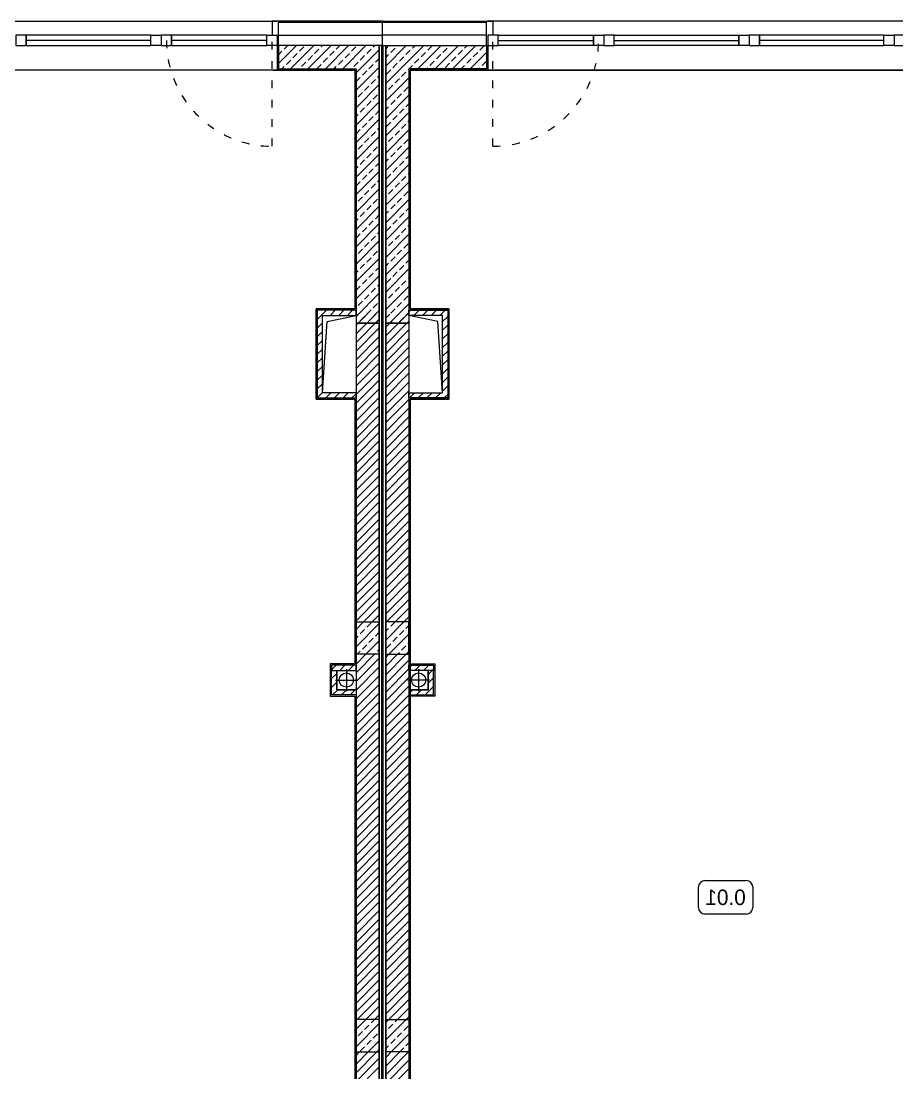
# Model space of a CAD drawing. Header units: millimetres. Extents: x 1780 to 154263, y -7240 to 17216.
# Drawn here: x 98697 to 99375, y 3491 to 4306 of the extents above; entities that cross this region are included whole.
import ezdxf
from ezdxf.enums import TextEntityAlignment as Align

# ---------------------------------------------------------------- set-up
doc = ezdxf.new("R2010")
doc.units = ezdxf.units.MM
doc.linetypes.add('ACAD_ISO03W100', pattern=[30, 12, -18])
for name, color, linetype, lineweight in [('2d_SX_gruba przekroje', 90, 'Continuous', 20), ('2d_SX_instalacje szkic - kanalizacja sanitarna', 44, 'Continuous', 5), ('2d_SX_oznaczenia', 40, 'Continuous', 0), ('2d_SX_przebicia', 96, 'Continuous', 13), ('2d_SX_stolarka okienna', 5, 'Continuous', 5), ('2d_SX_szraf', 251, 'Continuous', 0), ('2d_SX_warstwy', 181, 'Continuous', 9), ('2d_SX_widok', 10, 'Continuous', 9)]:
    doc.layers.add(name, color=color, linetype=linetype, lineweight=lineweight)
doc.layers.add('2d_SX_powierzchnia', color=251, linetype='Continuous', plot=False)
doc.layers.add('2d_SX_rewizja 18 września', color=210, linetype='Continuous')
doc.styles.add('superhelix light', font='')
doc.styles.get('superhelix light').set_extended_font_data('Bahnschrift Light')
doc.linetypes.add('ZIGZAG', pattern='A,0.00254,-5.08,[131,ltypeshp.shx,S=5.08,R=0,X=-5.08,Y=0],-10.16,[131,ltypeshp.shx,S=5.08,R=180,X=5.08,Y=0],-5.08', length=20.32254)

# ---------------------------------------------------------------- blocks, each defined once
blk = doc.blocks.new('PDKLD 1 A')
at = {"layer": '2d_SX_gruba przekroje', "color": 8}
for p, q in [((77040.02, -13485.96), (77036.02, -13485.96)), ((77036.02, -13485.96), (77036.02, -13496.96)), ((77100.02, -13485.96), (77040.02, -13485.96)), ((77121.52, -13485.96), (77100.02, -13485.96)), ((77121.52, -13485.96), (77143.02, -13485.96)), ((77143.02, -13485.96), (77203.02, -13485.96)), ((77203.02, -13485.96), (77207.02, -13485.96)), ((77207.02, -13485.96), (77207.02, -13496.96)), ((77036.02, -13496.96), (77040.02, -13496.96)), ((77040.02, -13496.96), (77040.02, -13523.96)), ((77207.02, -13496.96), (77203.02, -13496.96)), ((77203.02, -13496.96), (77203.02, -13523.96)), ((77040.02, -13523.96), (77036.94, -13523.96)), ((77036.94, -13523.96), (77100.02, -13523.96)), ((77100.02, -13523.96), (77100.02, -13708.96)), ((77206.09, -13523.96), (77143.02, -13523.96)), ((77143.02, -13523.96), (77143.02, -13708.96)), ((77203.02, -13523.96), (77206.09, -13523.96)), ((77070.02, -13778.96), (77070.02, -13708.96)), ((77070.02, -13708.96), (77100.02, -13708.96)), ((77070.02, -13772.96), (77070.02, -13708.96)), ((77070.02, -13708.96), (77100.02, -13708.96)), ((77100.02, -13708.96), (77070.02, -13708.96)), ((77070.02, -13708.96), (77070.02, -13778.96)), ((77173.02, -13708.96), (77143.02, -13708.96)), ((77173.02, -13708.96), (77143.02, -13708.96)), ((77143.02, -13708.96), (77173.02, -13708.96)), ((77173.02, -13778.96), (77173.02, -13708.96)), ((77173.02, -13772.96), (77173.02, -13708.96)), ((77173.02, -13708.96), (77173.02, -13778.96)), ((77070.02, -13778.96), (77100.02, -13778.96)), ((77070.02, -13778.96), (77100.02, -13778.96)), ((77100.02, -13778.96), (77100.02, -13983.96)), ((77173.02, -13778.96), (77143.02, -13778.96)), ((77173.02, -13778.96), (77143.02, -13778.96)), ((77143.02, -13778.96), (77143.02, -13983.96)), ((77100.02, -13983.96), (77081.02, -13983.96)), ((77081.02, -13983.96), (77081.02, -13989.96)), ((77081.02, -13989.96), (77081.02, -14008.96)), ((77143.02, -13983.96), (77162.02, -13983.96)), ((77162.02, -13983.96), (77162.02, -13989.96)), ((77162.02, -13989.96), (77162.02, -14008.96)), ((77081.02, -14002.96), (77081.02, -14008.96)), ((77162.02, -14002.96), (77162.02, -14008.96)), ((77081.02, -14008.96), (77100.02, -14008.96)), ((77081.02, -14008.96), (77100.02, -14008.96)), ((77100.02, -14008.96), (77100.02, -14238.96)), ((77162.02, -14008.96), (77143.02, -14008.96)), ((77143.02, -14008.96), (77143.02, -14238.96)), ((77162.02, -14008.96), (77143.02, -14008.96)), ((77100.02, -14238.96), (77100.02, -14238.96)), ((77100.02, -14238.96), (77100.02, -14281.96)), ((77143.02, -14238.96), (77143.02, -14238.96)), ((77143.02, -14238.96), (77143.02, -14281.96)), ((77100.02, -14281.96), (77100.02, -14281.96)), ((77100.02, -14281.96), (77100.02, -14687.96)), ((77143.02, -14281.96), (77143.02, -14281.96)), ((77143.02, -14281.96), (77143.02, -14687.96))]:
    blk.add_line(p, q, dxfattribs=at)
at = {"layer": '2d_SX_instalacje szkic - kanalizacja sanitarna', "color": 8}
for p, q in [((77093.52, -13987.96), (77093.52, -14004.96)), ((77149.52, -13987.96), (77149.52, -14004.96)), ((77085.02, -13996.46), (77102.02, -13996.46)), ((77158.02, -13996.46), (77141.02, -13996.46))]:
    blk.add_line(p, q, dxfattribs=at)
for centre in [(77093.52, -13996.46), (77149.52, -13996.46)]:
    blk.add_circle(centre, 5.5, dxfattribs=at)
at = {"layer": '2d_SX_oznaczenia', "color": 8}
for p, q in [((77371.29, -14151.75), (77403.29, -14151.75)), ((77366.29, -14172.75), (77366.29, -14156.75)), ((77408.29, -14156.75), (77408.29, -14172.75)), ((77403.29, -14177.75), (77371.29, -14177.75))]:
    blk.add_line(p, q, dxfattribs=at)
for centre, start, end in [((77371.29, -14156.75), 90, 180), ((77403.29, -14156.75), 0, 90), ((77371.29, -14172.75), 180, 270), ((77403.29, -14172.75), 270, 0)]:
    blk.add_arc(centre, 5, start, end, dxfattribs=at)
at = {"layer": '2d_SX_powierzchnia', "color": 8}
for p, q in [((77143.02, -13708.96), (77143.02, -13523.96)), ((77143.02, -13523.96), (77668.02, -13523.96)), ((77173.02, -13708.96), (77143.02, -13708.96)), ((77173.02, -13778.96), (77173.02, -13708.96)), ((77143.02, -14281.96), (77143.02, -13778.96)), ((77143.02, -13778.96), (77173.02, -13778.96)), ((77143.02, -14687.96), (77143.02, -14281.96)), ((77143.02, -14281.96), (77143.02, -14281.96))]:
    blk.add_line(p, q, dxfattribs=at)
at = {"layer": '2d_SX_przebicia', "color": 8}
for p, q in [((77075.02, -13713.96), (77101.02, -13713.96)), ((77075.02, -13773.96), (77075.02, -13713.96)), ((77078.72, -13718.61), (77101.02, -13713.96)), ((77101.02, -13713.96), (77101.02, -13773.96)), ((77164.31, -13718.61), (77142.02, -13713.96)), ((77168.02, -13713.96), (77142.02, -13713.96)), ((77142.02, -13713.96), (77142.02, -13773.96)), ((77168.02, -13773.96), (77168.02, -13713.96)), ((77075.02, -13773.96), (77078.72, -13718.61)), ((77168.02, -13773.96), (77164.31, -13718.61)), ((77101.02, -13773.96), (77075.02, -13773.96)), ((77142.02, -13773.96), (77168.02, -13773.96)), ((77086.02, -13988.96), (77101.02, -13988.96)), ((77086.02, -14003.96), (77086.02, -13988.96)), ((77101.02, -13988.96), (77101.02, -14003.96)), ((77157.02, -13988.96), (77142.02, -13988.96)), ((77142.02, -13988.96), (77142.02, -14003.96)), ((77157.02, -14003.96), (77157.02, -13988.96)), ((77101.02, -14003.96), (77086.02, -14003.96)), ((77142.02, -14003.96), (77157.02, -14003.96))]:
    blk.add_line(p, q, dxfattribs=at)
at = {"layer": '2d_SX_stolarka okienna', "color": 8, "linetype": 'ACAD_ISO03W100', "ltscale": 0.5}
for p, q in [((77036.02, -13582.96), (77036.02, -13500.96)), ((77207.02, -13582.96), (77207.02, -13500.96))]:
    blk.add_line(p, q, dxfattribs=at)
at = {"layer": '2d_SX_stolarka okienna', "color": 8}
for points in [[(76837.52, -13504.96), (76845.52, -13504.96), (76845.52, -13496.96), (76837.52, -13496.96), (76837.52, -13504.96)], [(76942.02, -13504.96), (76942.02, -13496.96), (76845.52, -13496.96), (76845.52, -13504.96)], [(76950.02, -13504.96), (76942.02, -13504.96), (76942.02, -13496.96), (76950.02, -13496.96), (76950.02, -13504.96)], [(76950.02, -13504.96), (76958.02, -13504.96), (76958.02, -13496.96), (76950.02, -13496.96), (76950.02, -13504.96)], [(77032.02, -13504.96), (77032.02, -13496.96), (76958.02, -13496.96), (76958.02, -13504.96)], [(77040.02, -13504.96), (77032.02, -13504.96), (77032.02, -13496.96), (77040.02, -13496.96), (77040.02, -13504.96)], [(77203.02, -13504.96), (77211.02, -13504.96), (77211.02, -13496.96), (77203.02, -13496.96), (77203.02, -13504.96)], [(77211.02, -13504.96), (77211.02, -13496.96), (77285.02, -13496.96), (77285.02, -13504.96)], [(77293.02, -13504.96), (77285.02, -13504.96), (77285.02, -13496.96), (77293.02, -13496.96), (77293.02, -13504.96)], [(77293.02, -13504.96), (77301.02, -13504.96), (77301.02, -13496.96), (77293.02, -13496.96), (77293.02, -13504.96)], [(77301.02, -13504.96), (77301.02, -13496.96), (77397.52, -13496.96), (77397.52, -13504.96)], [(77405.52, -13504.96), (77397.52, -13504.96), (77397.52, -13496.96), (77405.52, -13496.96), (77405.52, -13504.96)], [(77405.52, -13504.96), (77413.52, -13504.96), (77413.52, -13496.96), (77405.52, -13496.96), (77405.52, -13504.96)], [(77510.02, -13504.96), (77510.02, -13496.96), (77413.52, -13496.96), (77413.52, -13504.96)], [(77518.02, -13504.96), (77510.02, -13504.96), (77510.02, -13496.96), (77518.02, -13496.96), (77518.02, -13504.96)], [(77518.02, -13504.96), (77526.02, -13504.96), (77526.02, -13496.96), (77518.02, -13496.96), (77518.02, -13504.96)]]:
    blk.add_lwpolyline(points, close=True, dxfattribs=at)
for points in [[(76942.02, -13500.96), (76845.52, -13500.96)], [(77032.02, -13500.96), (76958.02, -13500.96)], [(77211.02, -13500.96), (77285.02, -13500.96)], [(77301.02, -13500.96), (77397.52, -13500.96)], [(77510.02, -13500.96), (77413.52, -13500.96)]]:
    blk.add_lwpolyline(points, dxfattribs=at)
at = {"layer": '2d_SX_stolarka okienna', "color": 8, "linetype": 'ACAD_ISO03W100', "ltscale": 0.5}
for centre, start, end in [((77036.18, -13500.89), 180.04855, 269.8832), ((77206.85, -13500.89), 270.1168, 359.95145)]:
    blk.add_arc(centre, 82.07, start, end, dxfattribs=at)
at = {"layer": '2d_SX_szraf', "color": 8, "linetype": 'ZIGZAG'}
for p, q in [((77041.02, -13504.96), (77041.02, -13496.96)), ((77041.02, -13496.96), (77121.52, -13496.96)), ((77121.52, -13496.96), (77121.52, -13496.96)), ((77202.02, -13496.96), (77121.52, -13496.96)), ((77121.52, -13496.96), (77121.52, -13496.96)), ((77202.02, -13504.96), (77202.02, -13496.96))]:
    blk.add_line(p, q, dxfattribs=at)
at = {"layer": '2d_SX_szraf', "color": 8, "linetype": 'Continuous'}
for p, q in [((77041.02, -13505.33), (77041.38, -13504.96)), ((77041.02, -13518.8), (77054.85, -13504.96)), ((77041.02, -13512.06), (77043.66, -13509.41)), ((77045.35, -13507.73), (77048.11, -13504.96)), ((77050.32, -13522.96), (77068.32, -13504.96)), ((77057.13, -13509.41), (77060.5, -13506.05)), ((77063.79, -13522.96), (77081.79, -13504.96)), ((77068.92, -13511.1), (77072.29, -13507.73)), ((77073.97, -13506.05), (77075.06, -13504.96)), ((77077.26, -13522.96), (77095.26, -13504.96)), ((77080.71, -13512.78), (77084.08, -13509.41)), ((77085.76, -13507.73), (77088.53, -13504.96)), ((77090.73, -13522.96), (77108.73, -13504.96)), ((77097.55, -13509.41), (77100.91, -13506.05)), ((77101.02, -13526.15), (77119.02, -13508.15)), ((77109.33, -13511.1), (77112.7, -13507.73)), ((77114.38, -13506.05), (77115.47, -13504.96)), ((77124.02, -13507.45), (77126.51, -13504.96)), ((77124.02, -13520.93), (77139.98, -13504.96)), ((77124.02, -13534.4), (77153.45, -13504.96)), ((77127.91, -13510.3), (77131.27, -13506.93)), ((77132.96, -13505.25), (77133.24, -13504.96)), ((77139.69, -13511.98), (77143.06, -13508.62)), ((77144.74, -13506.93), (77146.71, -13504.96)), ((77148.92, -13522.96), (77166.92, -13504.96)), ((77151.48, -13513.67), (77154.85, -13510.3)), ((77156.53, -13508.62), (77159.9, -13505.25)), ((77162.39, -13522.96), (77180.39, -13504.96)), ((77168.32, -13510.3), (77171.68, -13506.93)), ((77173.37, -13505.25), (77173.65, -13504.96)), ((77175.86, -13522.96), (77193.86, -13504.96)), ((77180.1, -13511.98), (77183.47, -13508.62)), ((77185.15, -13506.93), (77187.12, -13504.96)), ((77189.33, -13522.96), (77202.02, -13510.28)), ((77191.89, -13513.67), (77195.26, -13510.3)), ((77196.94, -13508.62), (77200.31, -13505.25)), ((77047.03, -13519.52), (77050.4, -13516.15)), ((77052.08, -13514.47), (77055.45, -13511.1)), ((77058.82, -13521.2), (77062.19, -13517.83)), ((77063.87, -13516.15), (77067.24, -13512.78)), ((77075.66, -13517.83), (77079.02, -13514.47)), ((77087.44, -13519.52), (77090.81, -13516.15)), ((77092.49, -13514.47), (77095.86, -13511.1)), ((77099.23, -13521.2), (77102.6, -13517.83)), ((77104.28, -13516.15), (77107.65, -13512.78)), ((77116.07, -13517.83), (77119.02, -13514.89)), ((77124.02, -13514.19), (77126.22, -13511.98)), ((77134.64, -13517.04), (77138.01, -13513.67)), ((77146.43, -13518.72), (77149.79, -13515.35)), ((77158.21, -13520.4), (77161.58, -13517.04)), ((77163.27, -13515.35), (77166.63, -13511.98)), ((77175.05, -13517.04), (77178.42, -13513.67)), ((77186.84, -13518.72), (77190.21, -13515.35)), ((77198.62, -13520.4), (77201.99, -13517.04)), ((77043.59, -13522.96), (77045.35, -13521.2)), ((77057.06, -13522.96), (77057.13, -13522.89)), ((77070.61, -13522.89), (77073.97, -13519.52)), ((77084, -13522.96), (77085.76, -13521.2)), ((77097.47, -13522.96), (77097.55, -13522.89)), ((77101.02, -13539.62), (77119.02, -13521.62)), ((77105.96, -13527.94), (77109.33, -13524.57)), ((77111.02, -13522.89), (77114.38, -13519.52)), ((77124.54, -13527.14), (77127.91, -13523.77)), ((77129.59, -13522.09), (77132.96, -13518.72)), ((77136.32, -13528.82), (77139.69, -13525.45)), ((77141.38, -13523.77), (77142.02, -13523.13)), ((77142.18, -13522.96), (77144.74, -13520.4)), ((77155.65, -13522.96), (77156.53, -13522.09)), ((77170, -13522.09), (77173.37, -13518.72)), ((77182.59, -13522.96), (77185.15, -13520.4)), ((77196.06, -13522.96), (77196.94, -13522.09)), ((77101.02, -13532.89), (77104.28, -13529.62)), ((77112.7, -13534.67), (77116.07, -13531.3)), ((77117.75, -13529.62), (77119.02, -13528.36)), ((77124.02, -13547.87), (77142.02, -13529.87)), ((77131.27, -13533.87), (77134.64, -13530.51)), ((77101.02, -13553.09), (77119.02, -13535.09)), ((77102.6, -13544.77), (77105.96, -13541.41)), ((77107.65, -13539.72), (77111.02, -13536.36)), ((77124.02, -13541.13), (77124.54, -13540.61)), ((77126.22, -13538.92), (77129.59, -13535.56)), ((77132.96, -13545.66), (77136.32, -13542.29)), ((77138.01, -13540.61), (77141.38, -13537.24)), ((77101.02, -13566.56), (77119.02, -13548.56)), ((77109.33, -13551.51), (77112.7, -13548.14)), ((77114.38, -13546.46), (77117.75, -13543.09)), ((77124.02, -13561.34), (77142.02, -13543.34)), ((77127.91, -13550.71), (77131.27, -13547.34)), ((77139.69, -13552.4), (77142.02, -13550.07)), ((77101.02, -13559.83), (77102.6, -13558.24)), ((77104.28, -13556.56), (77107.65, -13553.19)), ((77116.07, -13558.24), (77119.02, -13555.3)), ((77124.02, -13554.6), (77126.22, -13552.4)), ((77124.02, -13574.81), (77142.02, -13556.81)), ((77129.59, -13562.5), (77132.96, -13559.13)), ((77134.64, -13557.45), (77138.01, -13554.08)), ((77101.02, -13580.03), (77119.02, -13562.03)), ((77105.96, -13568.35), (77109.33, -13564.98)), ((77111.02, -13563.3), (77114.38, -13559.93)), ((77124.54, -13567.55), (77127.91, -13564.18)), ((77136.32, -13569.23), (77139.69, -13565.87)), ((77141.38, -13564.18), (77142.02, -13563.54)), ((77101.02, -13573.3), (77104.28, -13570.03)), ((77101.02, -13593.5), (77119.02, -13575.5)), ((77112.7, -13575.08), (77116.07, -13571.72)), ((77117.75, -13570.03), (77119.02, -13568.77)), ((77124.02, -13588.28), (77142.02, -13570.28)), ((77131.27, -13574.28), (77134.64, -13570.92)), ((77102.6, -13585.19), (77105.96, -13581.82)), ((77107.65, -13580.13), (77111.02, -13576.77)), ((77114.38, -13586.87), (77117.75, -13583.5)), ((77124.02, -13581.54), (77124.54, -13581.02)), ((77124.02, -13601.75), (77142.02, -13583.75)), ((77126.22, -13579.34), (77129.59, -13575.97)), ((77132.96, -13586.07), (77136.32, -13582.7)), ((77138.01, -13581.02), (77141.38, -13577.65)), ((77101.02, -13606.97), (77119.02, -13588.97)), ((77109.33, -13591.92), (77112.7, -13588.55)), ((77127.91, -13591.12), (77131.27, -13587.75)), ((77139.69, -13592.81), (77142.02, -13590.48)), ((77101.02, -13600.24), (77102.6, -13598.66)), ((77104.28, -13596.97), (77107.65, -13593.6)), ((77116.07, -13598.66), (77119.02, -13595.71)), ((77124.02, -13595.01), (77126.22, -13592.81)), ((77124.02, -13615.22), (77142.02, -13597.22)), ((77129.59, -13602.91), (77132.96, -13599.54)), ((77134.64, -13597.86), (77138.01, -13594.49)), ((77101.02, -13620.44), (77119.02, -13602.44)), ((77105.96, -13608.76), (77109.33, -13605.39)), ((77111.02, -13603.71), (77114.38, -13600.34)), ((77124.54, -13607.96), (77127.91, -13604.59)), ((77136.32, -13609.64), (77139.69, -13606.28)), ((77141.38, -13604.59), (77142.02, -13603.95)), ((77101.02, -13613.71), (77104.28, -13610.44)), ((77101.02, -13633.91), (77119.02, -13615.91)), ((77112.7, -13615.49), (77116.07, -13612.13)), ((77117.75, -13610.44), (77119.02, -13609.18)), ((77124.02, -13628.69), (77142.02, -13610.69)), ((77126.22, -13619.75), (77129.59, -13616.38)), ((77131.27, -13614.7), (77134.64, -13611.33)), ((77102.6, -13625.6), (77105.96, -13622.23)), ((77107.65, -13620.55), (77111.02, -13617.18)), ((77114.38, -13627.28), (77117.75, -13623.91)), ((77124.02, -13621.95), (77124.54, -13621.43)), ((77124.02, -13642.16), (77142.02, -13624.16)), ((77132.96, -13626.48), (77136.32, -13623.11)), ((77138.01, -13621.43), (77141.38, -13618.06)), ((77101.02, -13647.38), (77119.02, -13629.38)), ((77109.33, -13632.33), (77112.7, -13628.96)), ((77127.91, -13631.53), (77131.27, -13628.17)), ((77139.69, -13633.22), (77142.02, -13630.89)), ((77101.02, -13640.65), (77102.6, -13639.07)), ((77104.28, -13637.38), (77107.65, -13634.02)), ((77111.02, -13644.12), (77114.38, -13640.75)), ((77116.07, -13639.07), (77119.02, -13636.12)), ((77124.02, -13635.42), (77126.22, -13633.22)), ((77124.02, -13655.63), (77142.02, -13637.63)), ((77129.59, -13643.32), (77132.96, -13639.95)), ((77134.64, -13638.27), (77138.01, -13634.9)), ((77101.02, -13660.85), (77119.02, -13642.85)), ((77105.96, -13649.17), (77109.33, -13645.8)), ((77124.54, -13648.37), (77127.91, -13645)), ((77136.32, -13650.06), (77139.69, -13646.69)), ((77141.38, -13645), (77142.02, -13644.36)), ((77101.02, -13654.12), (77104.28, -13650.85)), ((77101.02, -13674.32), (77119.02, -13656.32)), ((77112.7, -13655.91), (77116.07, -13652.54)), ((77117.75, -13650.85), (77119.02, -13649.59)), ((77124.02, -13669.1), (77142.02, -13651.1)), ((77126.22, -13660.16), (77129.59, -13656.79)), ((77131.27, -13655.11), (77134.64, -13651.74)), ((77102.6, -13666.01), (77105.96, -13662.64)), ((77107.65, -13660.96), (77111.02, -13657.59)), ((77114.38, -13667.69), (77117.75, -13664.32)), ((77124.02, -13662.36), (77124.54, -13661.84)), ((77124.02, -13682.57), (77142.02, -13664.57)), ((77132.96, -13666.89), (77136.32, -13663.53)), ((77138.01, -13661.84), (77141.38, -13658.47)), ((77101.02, -13687.8), (77119.02, -13669.8)), ((77109.33, -13672.74), (77112.7, -13669.38)), ((77127.91, -13671.94), (77131.27, -13668.58)), ((77139.69, -13673.63), (77142.02, -13671.3)), ((77101.02, -13681.06), (77102.6, -13679.48)), ((77104.28, -13677.79), (77107.65, -13674.43)), ((77111.02, -13684.53), (77114.38, -13681.16)), ((77116.07, -13679.48), (77119.02, -13676.53)), ((77124.02, -13675.83), (77126.22, -13673.63)), ((77124.02, -13696.04), (77142.02, -13678.04)), ((77129.59, -13683.73), (77132.96, -13680.36)), ((77134.64, -13678.68), (77138.01, -13675.31)), ((77101.02, -13701.27), (77119.02, -13683.27)), ((77105.96, -13689.58), (77109.33, -13686.21)), ((77124.54, -13688.78), (77127.91, -13685.42)), ((77136.32, -13690.47), (77139.69, -13687.1)), ((77141.38, -13685.42), (77142.02, -13684.78)), ((77101.02, -13694.53), (77104.28, -13691.26)), ((77101.02, -13714.74), (77119.02, -13696.74)), ((77112.7, -13696.32), (77116.07, -13692.95)), ((77117.75, -13691.26), (77119.02, -13690)), ((77124.02, -13709.51), (77142.02, -13691.51)), ((77126.22, -13700.57), (77129.59, -13697.2)), ((77131.27, -13695.52), (77134.64, -13692.15)), ((77102.6, -13706.42), (77105.96, -13703.05)), ((77107.65, -13701.37), (77111.02, -13698)), ((77114.38, -13708.1), (77117.75, -13704.74)), ((77124.02, -13702.78), (77124.54, -13702.25)), ((77127.03, -13719.96), (77142.02, -13704.98)), ((77132.96, -13707.3), (77136.32, -13703.94)), ((77138.01, -13702.25), (77141.38, -13698.89)), ((77071.02, -13710.38), (77071.44, -13709.96)), ((77071.02, -13717.12), (77078.17, -13709.96)), ((77080.91, -13713.96), (77084.91, -13709.96)), ((77087.64, -13713.96), (77091.64, -13709.96)), ((77094.38, -13713.96), (77098.38, -13709.96)), ((77101.02, -13714.74), (77102.79, -13712.96)), ((77101.02, -13721.47), (77109.52, -13712.96)), ((77101.02, -13728.21), (77116.26, -13712.96)), ((77109.26, -13719.96), (77119.02, -13710.21)), ((77109.33, -13713.15), (77112.7, -13709.79)), ((77124.02, -13716.25), (77127.3, -13712.96)), ((77124.02, -13722.98), (77134.03, -13712.96)), ((77124.02, -13729.72), (77140.77, -13712.96)), ((77124.02, -13716.25), (77126.22, -13714.04)), ((77127.91, -13712.36), (77131.27, -13708.99)), ((77139.69, -13714.04), (77142.02, -13711.72)), ((77142.02, -13711.04), (77143.09, -13709.96)), ((77145.83, -13713.96), (77149.83, -13709.96)), ((77152.56, -13713.96), (77156.56, -13709.96)), ((77159.3, -13713.96), (77163.3, -13709.96)), ((77166.03, -13713.96), (77170.03, -13709.96)), ((77071.02, -13723.85), (77075.02, -13719.85)), ((77101.02, -13734.94), (77119.02, -13716.94)), ((77102.52, -13719.96), (77102.6, -13719.89)), ((77104.28, -13718.21), (77107.65, -13714.84)), ((77116.07, -13719.89), (77119.02, -13716.94)), ((77124.02, -13736.45), (77142.02, -13718.45)), ((77134.64, -13719.09), (77138.01, -13715.72)), ((77140.5, -13719.96), (77142.02, -13718.45)), ((77168.02, -13718.72), (77172.02, -13714.72)), ((77168.02, -13725.45), (77172.02, -13721.45)), ((77071.02, -13730.59), (77075.02, -13726.59)), ((77101.02, -13741.68), (77119.02, -13723.68)), ((77101.02, -13748.41), (77119.02, -13730.41)), ((77124.02, -13743.19), (77142.02, -13725.19)), ((77168.02, -13732.19), (77172.02, -13728.19)), ((77071.02, -13737.32), (77075.02, -13733.32)), ((77101.02, -13755.15), (77119.02, -13737.15)), ((77124.02, -13749.92), (77142.02, -13731.92)), ((77168.02, -13738.92), (77172.02, -13734.92)), ((77071.02, -13744.06), (77075.02, -13740.06)), ((77071.02, -13750.8), (77075.02, -13746.8)), ((77101.02, -13761.88), (77119.02, -13743.88)), ((77124.02, -13756.66), (77142.02, -13738.66)), ((77124.02, -13763.39), (77142.02, -13745.39)), ((77168.02, -13745.66), (77172.02, -13741.66)), ((77071.02, -13757.53), (77075.02, -13753.53)), ((77101.02, -13768.62), (77119.02, -13750.62)), ((77124.02, -13770.13), (77142.02, -13752.13)), ((77168.02, -13752.39), (77172.02, -13748.39)), ((77071.02, -13764.27), (77075.02, -13760.27)), ((77101.02, -13775.35), (77119.02, -13757.35)), ((77124.02, -13776.86), (77142.02, -13758.86)), ((77168.02, -13759.13), (77172.02, -13755.13)), ((77168.02, -13765.86), (77172.02, -13761.86)), ((77071.02, -13771), (77075.02, -13767)), ((77101.02, -13782.09), (77119.02, -13764.09)), ((77101.02, -13788.82), (77119.02, -13770.82)), ((77124.02, -13783.6), (77142.02, -13765.6)), ((77168.02, -13772.6), (77172.02, -13768.6)), ((77071.02, -13777.74), (77075.02, -13773.74)), ((77077.52, -13777.96), (77081.52, -13773.96)), ((77084.26, -13777.96), (77088.26, -13773.96)), ((77090.99, -13777.96), (77094.99, -13773.96)), ((77097.73, -13777.96), (77101.02, -13774.68)), ((77101.02, -13795.56), (77119.02, -13777.56)), ((77124.02, -13790.33), (77142.02, -13772.33)), ((77124.02, -13797.07), (77142.02, -13779.07)), ((77142.44, -13777.96), (77146.44, -13773.96)), ((77149.18, -13777.96), (77153.18, -13773.96)), ((77155.91, -13777.96), (77159.91, -13773.96)), ((77162.65, -13777.96), (77166.65, -13773.96)), ((77169.38, -13777.96), (77172.02, -13775.33)), ((77101.02, -13802.29), (77119.02, -13784.29)), ((77124.02, -13803.8), (77142.02, -13785.8)), ((77101.02, -13809.03), (77119.02, -13791.03)), ((77124.02, -13810.54), (77142.02, -13792.54)), ((77101.02, -13815.76), (77119.02, -13797.76)), ((77124.02, -13817.27), (77142.02, -13799.27)), ((77101.02, -13822.5), (77119.02, -13804.5)), ((77101.02, -13829.23), (77119.02, -13811.23)), ((77124.02, -13824.01), (77142.02, -13806.01)), ((77101.02, -13835.97), (77119.02, -13817.97)), ((77124.02, -13830.74), (77142.02, -13812.74)), ((77124.02, -13837.48), (77142.02, -13819.48)), ((77101.02, -13842.7), (77119.02, -13824.7)), ((77124.02, -13844.21), (77142.02, -13826.21)), ((77101.02, -13849.44), (77119.02, -13831.44)), ((77124.02, -13850.95), (77142.02, -13832.95)), ((77101.02, -13856.17), (77119.02, -13838.17)), ((77124.02, -13857.68), (77142.02, -13839.68)), ((77101.02, -13862.91), (77119.02, -13844.91)), ((77101.02, -13869.65), (77119.02, -13851.65)), ((77124.02, -13864.42), (77142.02, -13846.42)), ((77101.02, -13876.38), (77119.02, -13858.38)), ((77124.02, -13871.16), (77142.02, -13853.16)), ((77124.02, -13877.89), (77142.02, -13859.89)), ((77101.02, -13883.12), (77119.02, -13865.12)), ((77124.02, -13884.63), (77142.02, -13866.63)), ((77101.02, -13889.85), (77119.02, -13871.85)), ((77124.02, -13891.36), (77142.02, -13873.36)), ((77101.02, -13896.59), (77119.02, -13878.59)), ((77101.02, -13903.32), (77119.02, -13885.32)), ((77124.02, -13898.1), (77142.02, -13880.1)), ((77101.02, -13910.06), (77119.02, -13892.06)), ((77124.02, -13904.83), (77142.02, -13886.83)), ((77101.02, -13916.79), (77119.02, -13898.79)), ((77124.02, -13911.57), (77142.02, -13893.57)), ((77124.02, -13918.3), (77142.02, -13900.3)), ((77101.02, -13923.53), (77119.02, -13905.53)), ((77124.02, -13925.04), (77142.02, -13907.04)), ((77101.02, -13930.26), (77119.02, -13912.26)), ((77124.02, -13931.77), (77142.02, -13913.77)), ((77101.02, -13937), (77119.02, -13919)), ((77101.02, -13943.73), (77119.02, -13925.73)), ((77124.02, -13938.51), (77142.02, -13920.51)), ((77101.02, -13950.47), (77119.02, -13932.47)), ((77124.02, -13945.24), (77142.02, -13927.24)), ((77124.53, -13951.46), (77142.02, -13933.98)), ((77106.75, -13951.46), (77119.02, -13939.2)), ((77131.26, -13951.46), (77142.02, -13940.71)), ((77113.49, -13951.46), (77119.02, -13945.94)), ((77138, -13951.46), (77142.02, -13947.45)), ((77101.02, -13957.2), (77106.75, -13951.46)), ((77101.02, -13970.67), (77119.02, -13952.67)), ((77104.28, -13960.67), (77107.65, -13957.3)), ((77109.33, -13955.62), (77112.7, -13952.25)), ((77124.02, -13951.98), (77124.53, -13951.46)), ((77124.02, -13965.45), (77138, -13951.46)), ((77124.02, -13958.71), (77126.22, -13956.51)), ((77127.91, -13954.82), (77131.26, -13951.46)), ((77134.64, -13961.56), (77138.01, -13958.19)), ((77139.69, -13956.51), (77142.02, -13954.18)), ((77101.02, -13963.94), (77102.6, -13962.36)), ((77108.7, -13976.46), (77119.02, -13966.14)), ((77111.02, -13967.41), (77114.38, -13964.04)), ((77116.07, -13962.36), (77119.02, -13959.41)), ((77126.47, -13976.46), (77142.02, -13960.92)), ((77129.59, -13966.61), (77132.96, -13963.24)), ((77101.96, -13976.46), (77104.28, -13974.14)), ((77105.96, -13972.46), (77109.33, -13969.09)), ((77117.75, -13974.14), (77119.02, -13972.88)), ((77124.54, -13971.66), (77127.91, -13968.29)), ((77136.32, -13973.34), (77139.69, -13969.98)), ((77139.94, -13976.46), (77142.02, -13974.39)), ((77141.38, -13968.29), (77142.02, -13967.65)), ((77101.02, -13977.41), (77101.96, -13976.46)), ((77101.02, -13984.14), (77108.7, -13976.46)), ((77101.02, -13990.88), (77115.43, -13976.46)), ((77101.02, -13997.61), (77119.02, -13979.61)), ((77115.43, -13976.46), (77116.07, -13975.83)), ((77124.02, -13978.92), (77126.47, -13976.46)), ((77124.02, -13985.65), (77133.21, -13976.46)), ((77124.02, -13992.39), (77139.94, -13976.46)), ((77124.02, -13999.12), (77142.02, -13981.12)), ((77133.21, -13976.46), (77134.64, -13975.03)), ((77082.02, -13988.66), (77085.71, -13984.96)), ((77088.44, -13988.96), (77092.44, -13984.96)), ((77095.18, -13988.96), (77099.18, -13984.96)), ((77101.02, -14004.35), (77119.02, -13986.35)), ((77124.02, -14005.86), (77142.02, -13987.86)), ((77142.02, -13986.84), (77143.89, -13984.96)), ((77146.63, -13988.96), (77150.63, -13984.96)), ((77153.36, -13988.96), (77157.36, -13984.96)), ((77157.02, -13992.05), (77160.1, -13988.96)), ((77160.1, -13988.96), (77161.02, -13988.05)), ((77082.02, -13995.39), (77086.02, -13991.39)), ((77082.02, -14002.13), (77086.02, -13998.13)), ((77101.02, -14011.08), (77119.02, -13993.08)), ((77124.02, -14012.59), (77142.02, -13994.59)), ((77157.02, -13998.78), (77161.02, -13994.78)), ((77082.91, -14007.96), (77086.91, -14003.96)), ((77089.65, -14007.96), (77093.65, -14003.96)), ((77096.38, -14007.96), (77100.38, -14003.96)), ((77101.02, -14017.82), (77119.02, -13999.82)), ((77101.02, -14024.55), (77119.02, -14006.55)), ((77124.02, -14019.33), (77142.02, -14001.33)), ((77142.02, -14007.05), (77145.1, -14003.96)), ((77147.83, -14007.96), (77151.83, -14003.96)), ((77154.57, -14007.96), (77161.02, -14001.52)), ((77101.02, -14031.29), (77119.02, -14013.29)), ((77124.02, -14026.06), (77142.02, -14008.06)), ((77124.02, -14032.8), (77142.02, -14014.8)), ((77101.02, -14038.03), (77119.02, -14020.03)), ((77124.02, -14039.53), (77142.02, -14021.53)), ((77101.02, -14044.76), (77119.02, -14026.76)), ((77124.02, -14046.27), (77142.02, -14028.27)), ((77101.02, -14051.5), (77119.02, -14033.5)), ((77124.02, -14053.01), (77142.02, -14035.01)), ((77101.02, -14058.23), (77119.02, -14040.23)), ((77101.02, -14064.97), (77119.02, -14046.97)), ((77124.02, -14059.74), (77142.02, -14041.74)), ((77101.02, -14071.7), (77119.02, -14053.7)), ((77124.02, -14066.48), (77142.02, -14048.48)), ((77124.02, -14073.21), (77142.02, -14055.21)), ((77101.02, -14078.44), (77119.02, -14060.44)), ((77124.02, -14079.95), (77142.02, -14061.95)), ((77101.02, -14085.17), (77119.02, -14067.17)), ((77124.02, -14086.68), (77142.02, -14068.68)), ((77101.02, -14091.91), (77119.02, -14073.91)), ((77101.02, -14098.64), (77119.02, -14080.64)), ((77124.02, -14093.42), (77142.02, -14075.42)), ((77101.02, -14105.38), (77119.02, -14087.38)), ((77124.02, -14100.15), (77142.02, -14082.15)), ((77124.02, -14106.89), (77142.02, -14088.89)), ((77101.02, -14112.11), (77119.02, -14094.11)), ((77124.02, -14113.62), (77142.02, -14095.62)), ((77101.02, -14118.85), (77119.02, -14100.85)), ((77124.02, -14120.36), (77142.02, -14102.36)), ((77101.02, -14125.58), (77119.02, -14107.58)), ((77124.02, -14127.09), (77142.02, -14109.09)), ((77101.02, -14132.32), (77119.02, -14114.32)), ((77101.02, -14139.05), (77119.02, -14121.05)), ((77124.02, -14133.83), (77142.02, -14115.83)), ((77101.02, -14145.79), (77119.02, -14127.79)), ((77124.02, -14140.56), (77142.02, -14122.56)), ((77124.02, -14147.3), (77142.02, -14129.3)), ((77101.02, -14152.52), (77119.02, -14134.52)), ((77124.02, -14154.03), (77142.02, -14136.03)), ((77101.02, -14159.26), (77119.02, -14141.26)), ((77124.02, -14160.77), (77142.02, -14142.77)), ((77101.02, -14165.99), (77119.02, -14147.99)), ((77124.02, -14167.5), (77142.02, -14149.5)), ((77101.02, -14172.73), (77119.02, -14154.73)), ((77101.02, -14179.46), (77119.02, -14161.46)), ((77124.02, -14174.24), (77142.02, -14156.24)), ((77101.02, -14186.2), (77119.02, -14168.2)), ((77124.02, -14180.97), (77142.02, -14162.97)), ((77124.02, -14187.71), (77142.02, -14169.71)), ((77101.02, -14192.93), (77119.02, -14174.93)), ((77124.02, -14194.44), (77142.02, -14176.44)), ((77101.02, -14199.67), (77119.02, -14181.67)), ((77124.02, -14201.18), (77142.02, -14183.18)), ((77101.02, -14206.4), (77119.02, -14188.4)), ((77124.02, -14207.91), (77142.02, -14189.91)), ((77101.02, -14213.14), (77119.02, -14195.14)), ((77101.02, -14219.88), (77119.02, -14201.88)), ((77124.02, -14214.65), (77142.02, -14196.65)), ((77101.02, -14226.61), (77119.02, -14208.61)), ((77124.02, -14221.39), (77142.02, -14203.39)), ((77124.02, -14228.12), (77142.02, -14210.12)), ((77101.02, -14233.35), (77119.02, -14215.35)), ((77124.02, -14234.86), (77142.02, -14216.86)), ((77101.02, -14240.08), (77119.02, -14222.08)), ((77124.02, -14241.59), (77142.02, -14223.59)), ((77101.02, -14246.82), (77119.02, -14228.82)), ((77101.02, -14253.55), (77119.02, -14235.55)), ((77124.02, -14248.33), (77142.02, -14230.33)), ((77101.84, -14259.46), (77119.02, -14242.29)), ((77124.02, -14255.06), (77142.02, -14237.06)), ((77126.35, -14259.46), (77142.02, -14243.8)), ((77108.57, -14259.46), (77119.02, -14249.02)), ((77133.08, -14259.46), (77142.02, -14250.53)), ((77101.02, -14267.02), (77108.57, -14259.46)), ((77101.02, -14260.29), (77101.84, -14259.46)), ((77112.7, -14262.07), (77115.31, -14259.46)), ((77115.31, -14259.46), (77119.02, -14255.76)), ((77124.02, -14261.8), (77126.35, -14259.46)), ((77124.02, -14275.27), (77139.82, -14259.46)), ((77131.27, -14261.27), (77133.08, -14259.46)), ((77139.82, -14259.46), (77142.02, -14257.27)), ((77101.02, -14280.49), (77119.02, -14262.49)), ((77107.65, -14267.12), (77111.02, -14263.76)), ((77124.02, -14268.53), (77124.54, -14268.01)), ((77126.22, -14266.33), (77129.59, -14262.96)), ((77138.01, -14268.01), (77141.38, -14264.64)), ((77102.6, -14272.18), (77105.96, -14268.81)), ((77109.33, -14278.91), (77112.7, -14275.54)), ((77110.51, -14284.46), (77119.02, -14275.96)), ((77114.38, -14273.86), (77117.75, -14270.49)), ((77127.91, -14278.11), (77131.27, -14274.74)), ((77128.29, -14284.46), (77142.02, -14270.74)), ((77132.96, -14273.06), (77136.32, -14269.69)), ((77101.02, -14287.23), (77103.78, -14284.46)), ((77101.02, -14293.96), (77110.51, -14284.46)), ((77101.02, -14300.7), (77117.25, -14284.46)), ((77104.28, -14283.96), (77107.65, -14280.59)), ((77117.25, -14284.46), (77119.02, -14282.7)), ((77124.02, -14282), (77126.22, -14279.8)), ((77124.02, -14288.74), (77128.29, -14284.46)), ((77124.02, -14295.47), (77135.02, -14284.46)), ((77124.02, -14302.21), (77141.76, -14284.46)), ((77135.02, -14284.46), (77138.01, -14281.48)), ((77139.69, -14279.8), (77142.02, -14277.47)), ((77141.76, -14284.46), (77142.02, -14284.21)), ((77101.02, -14307.43), (77119.02, -14289.43)), ((77124.02, -14308.94), (77142.02, -14290.94)), ((77101.02, -14314.17), (77119.02, -14296.17)), ((77124.02, -14315.68), (77142.02, -14297.68))]:
    blk.add_line(p, q, dxfattribs=at)
at = {"layer": '2d_SX_warstwy', "color": 8}
for p, q in [((77121.52, -13504.96), (77121.52, -13485.96)), ((77121.52, -13504.96), (77121.52, -13485.96)), ((77041.02, -13504.96), (77041.02, -13486.96)), ((77041.02, -13486.96), (77121.52, -13486.96)), ((77121.52, -13486.96), (77041.02, -13486.96)), ((77202.02, -13486.96), (77121.52, -13486.96)), ((77121.52, -13486.96), (77202.02, -13486.96)), ((77202.02, -13504.96), (77202.02, -13486.96)), ((77119.02, -13504.96), (77041.02, -13504.96)), ((77041.02, -13504.96), (77041.02, -13522.96)), ((77121.02, -13504.96), (77119.02, -13504.96)), ((77119.02, -13504.96), (77119.02, -14706.96)), ((77119.02, -13719.96), (77119.02, -13504.96)), ((77119.02, -14706.96), (77119.02, -13504.96)), ((77119.02, -13504.96), (77119.02, -13504.96)), ((77119.02, -13504.96), (77119.02, -13719.96)), ((77121.02, -13504.96), (77121.52, -13504.96)), ((77121.02, -14706.96), (77121.02, -13504.96)), ((77122.02, -13504.96), (77121.52, -13504.96)), ((77122.02, -14706.96), (77122.02, -13504.96)), ((77122.02, -13504.96), (77124.02, -13504.96)), ((77124.02, -13504.96), (77124.02, -14706.96)), ((77124.02, -13719.96), (77124.02, -13504.96)), ((77124.02, -13504.96), (77202.02, -13504.96)), ((77124.02, -14706.96), (77124.02, -13504.96)), ((77124.02, -13504.96), (77124.02, -13504.96)), ((77124.02, -13504.96), (77124.02, -13719.96)), ((77202.02, -13504.96), (77202.02, -13522.96)), ((77041.02, -13522.96), (77101.02, -13522.96)), ((77101.02, -13522.96), (77101.02, -13719.96)), ((77202.02, -13522.96), (77142.02, -13522.96)), ((77142.02, -13522.96), (77142.02, -13719.96)), ((77101.02, -13709.96), (77071.02, -13709.96)), ((77071.02, -13709.96), (77071.02, -13777.96)), ((77075.02, -13773.96), (77075.02, -13713.96)), ((77075.02, -13713.96), (77101.02, -13713.96)), ((77101.02, -13713.96), (77101.02, -13709.96)), ((77142.02, -13713.96), (77142.02, -13709.96)), ((77142.02, -13709.96), (77172.02, -13709.96)), ((77168.02, -13713.96), (77142.02, -13713.96)), ((77168.02, -13773.96), (77168.02, -13713.96)), ((77172.02, -13709.96), (77172.02, -13777.96)), ((77101.02, -13719.96), (77119.02, -13719.96)), ((77101.02, -13719.96), (77101.02, -14280.96)), ((77119.02, -13719.96), (77101.02, -13719.96)), ((77142.02, -13719.96), (77124.02, -13719.96)), ((77124.02, -13719.96), (77142.02, -13719.96)), ((77142.02, -13719.96), (77142.02, -14280.96)), ((77071.02, -13777.96), (77075.02, -13777.96)), ((77101.02, -13773.96), (77075.02, -13773.96)), ((77075.02, -13777.96), (77101.02, -13777.96)), ((77101.02, -13777.96), (77101.02, -13773.96)), ((77142.02, -13777.96), (77142.02, -13773.96)), ((77142.02, -13773.96), (77168.02, -13773.96)), ((77168.02, -13777.96), (77142.02, -13777.96)), ((77172.02, -13777.96), (77168.02, -13777.96)), ((77101.02, -13951.46), (77119.02, -13951.46)), ((77101.02, -13976.46), (77101.02, -13951.46)), ((77119.02, -13951.46), (77119.02, -13976.46)), ((77142.02, -13951.46), (77124.02, -13951.46)), ((77124.02, -13951.46), (77124.02, -13976.46)), ((77142.02, -13976.46), (77142.02, -13951.46)), ((77119.02, -13976.46), (77101.02, -13976.46)), ((77124.02, -13976.46), (77142.02, -13976.46)), ((77101.02, -13984.96), (77082.02, -13984.96)), ((77082.02, -13984.96), (77082.02, -13988.96)), ((77082.02, -14007.96), (77082.02, -13988.96)), ((77082.02, -13988.96), (77086.02, -13988.96)), ((77082.02, -13988.96), (77086.02, -13988.96)), ((77086.02, -13988.96), (77086.02, -14003.96)), ((77086.02, -13988.96), (77086.02, -13988.96)), ((77086.02, -13988.96), (77101.02, -13988.96)), ((77101.02, -13988.96), (77101.02, -13984.96)), ((77142.02, -13984.96), (77161.02, -13984.96)), ((77142.02, -13988.96), (77142.02, -13984.96)), ((77157.02, -13988.96), (77142.02, -13988.96)), ((77161.02, -13988.96), (77157.02, -13988.96)), ((77157.02, -13988.96), (77157.02, -14003.96)), ((77161.02, -13988.96), (77157.02, -13988.96)), ((77157.02, -13988.96), (77157.02, -13988.96)), ((77161.02, -13984.96), (77161.02, -13988.96)), ((77161.02, -14007.96), (77161.02, -13988.96)), ((77086.02, -14003.96), (77101.02, -14003.96)), ((77101.02, -14003.96), (77101.02, -14007.96)), ((77157.02, -14003.96), (77142.02, -14003.96)), ((77142.02, -14003.96), (77142.02, -14007.96)), ((77101.02, -14007.96), (77082.02, -14007.96)), ((77142.02, -14007.96), (77161.02, -14007.96)), ((77119.02, -14259.46), (77101.02, -14259.46)), ((77101.02, -14259.46), (77101.02, -14284.46)), ((77119.02, -14284.46), (77119.02, -14259.46)), ((77124.02, -14284.46), (77124.02, -14259.46)), ((77124.02, -14259.46), (77142.02, -14259.46)), ((77142.02, -14259.46), (77142.02, -14284.46)), ((77101.02, -14280.96), (77101.02, -14280.96)), ((77101.02, -14280.96), (77101.02, -14688.96)), ((77101.02, -14284.46), (77119.02, -14284.46)), ((77142.02, -14284.46), (77124.02, -14284.46)), ((77142.02, -14280.96), (77142.02, -14280.96)), ((77142.02, -14280.96), (77142.02, -14688.96))]:
    blk.add_line(p, q, dxfattribs=at)
at = {"layer": '2d_SX_widok', "color": 8, "ltscale": 0.5}
for p, q in [((76635.02, -13485.96), (77040.02, -13485.96)), ((77608.02, -13485.96), (77203.02, -13485.96)), ((77040.02, -13496.96), (77040.02, -13523.96)), ((77203.02, -13496.96), (77203.02, -13523.96)), ((77040.02, -13523.96), (76635.02, -13523.96)), ((77203.02, -13523.96), (77608.02, -13523.96))]:
    blk.add_line(p, q, dxfattribs=at)
at = {"layer": '2d_SX_oznaczenia', "color": 8, "style": 'superhelix light', "text_generation_flag": 4}
for p in [(78013.71, -13848.84), (78242.36, -14015.64), (77387.29, -14164.75)]:
    blk.add_attdef('NUMER', text='', height=12, rotation=180, dxfattribs=at).set_placement(p, align=Align.MIDDLE_CENTER)

msp = doc.modelspace()

# ---------------------------------------------------------------- block references
at = {"layer": '2d_SX_rewizja 18 września'}
ref = msp.add_blockref('PDKLD 1 A', (21855.4, 17792.09), dxfattribs=at)
ref.add_attrib('NUMER', '0.01', dxfattribs={"layer": '2d_SX_oznaczenia', "color": 8, "height": 12, "rotation": 180, "style": 'superhelix light', "text_generation_flag": 4}).set_placement((99242.69, 3627.34), align=Align.MIDDLE_CENTER)

doc.saveas('drawing.dxf')
